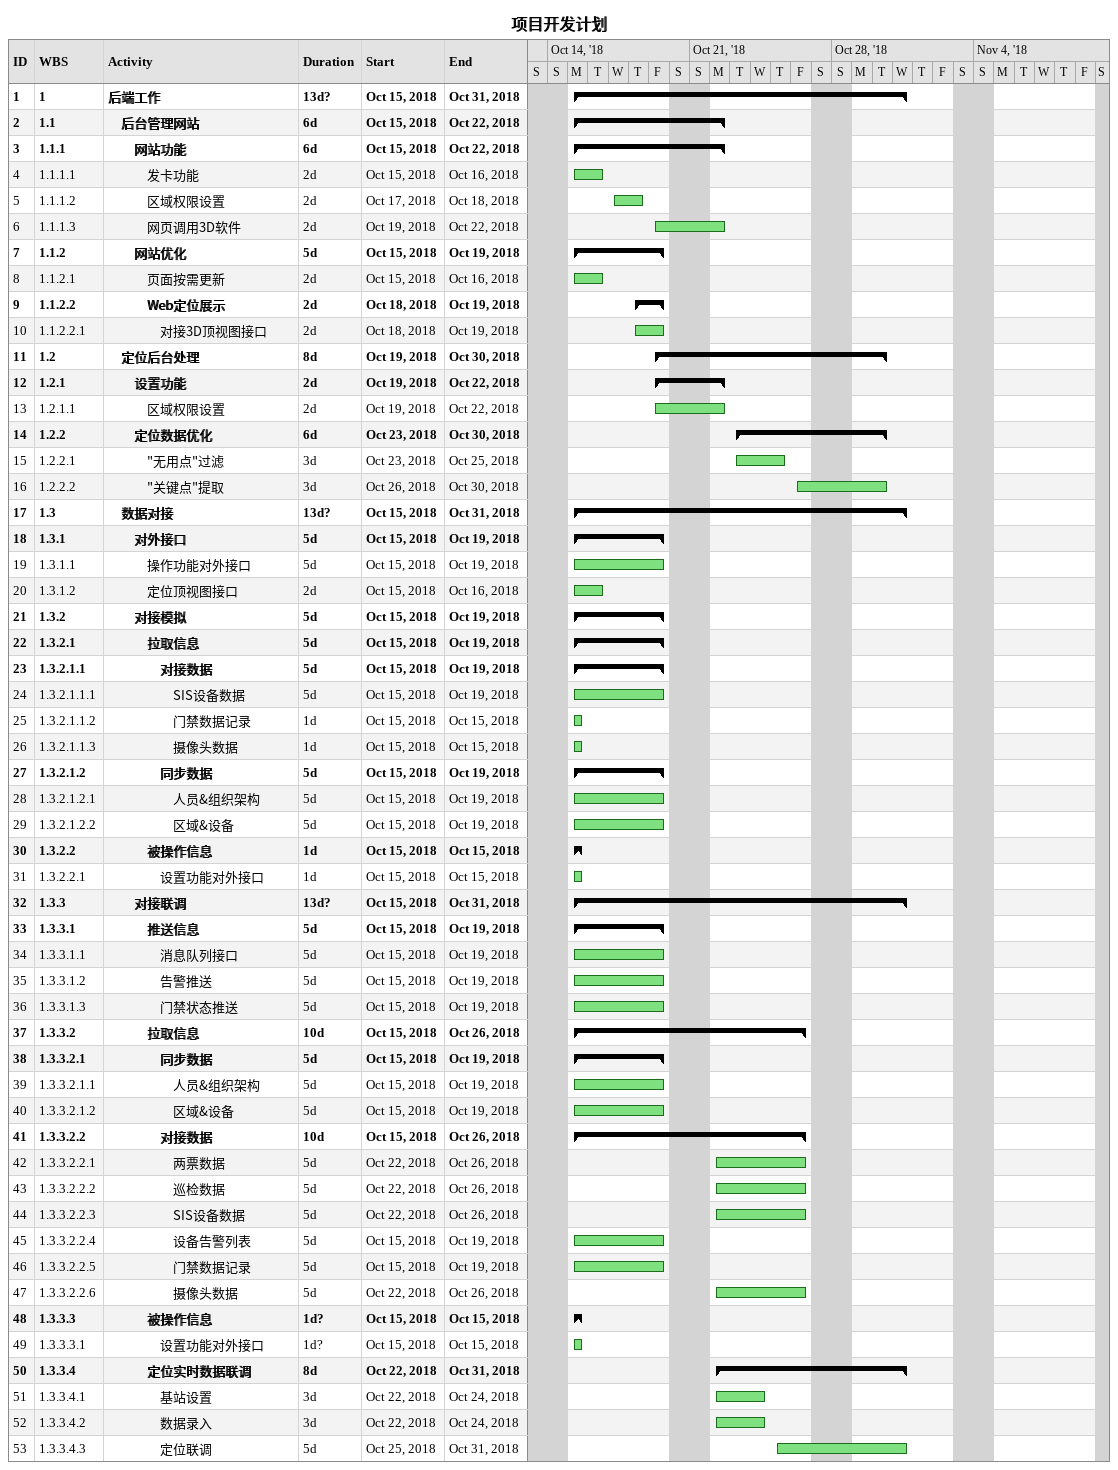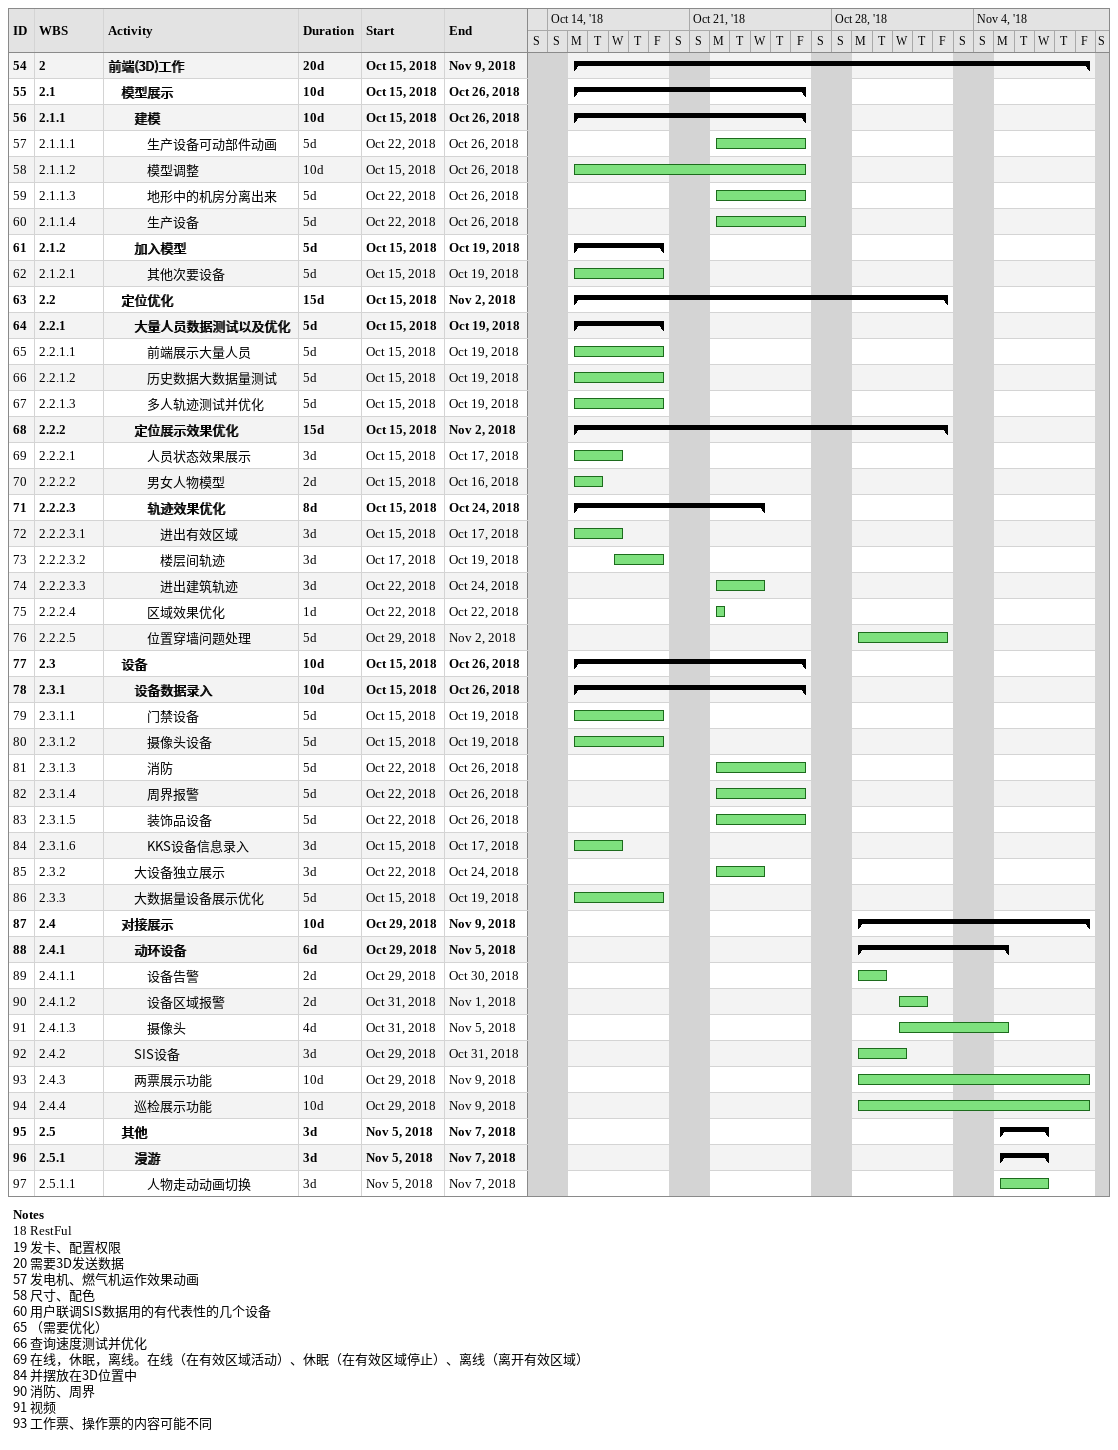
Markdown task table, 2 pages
项目开发计划

| ID | WBS | Task | Duration | Start | Finish |
|---|---|---|---|---|---|
| 1 | 1 | **后端工作** | 13d? | 2018-10-15 | 2018-10-31 |
| 2 | 1.1 | **后台管理网站** | 6d | 2018-10-15 | 2018-10-22 |
| 3 | 1.1.1 | **网站功能** | 6d | 2018-10-15 | 2018-10-22 |
| 4 | 1.1.1.1 | 发卡功能 | 2d | 2018-10-15 | 2018-10-16 |
| 5 | 1.1.1.2 | 区域权限设置 | 2d | 2018-10-17 | 2018-10-18 |
| 6 | 1.1.1.3 | 网页调用3D软件 | 2d | 2018-10-19 | 2018-10-22 |
| 7 | 1.1.2 | **网站优化** | 5d | 2018-10-15 | 2018-10-19 |
| 8 | 1.1.2.1 | 页面按需更新 | 2d | 2018-10-15 | 2018-10-16 |
| 9 | 1.1.2.2 | **Web定位展示** | 2d | 2018-10-18 | 2018-10-19 |
| 10 | 1.1.2.2.1 | 对接3D顶视图接口 | 2d | 2018-10-18 | 2018-10-19 |
| 11 | 1.2 | **定位后台处理** | 8d | 2018-10-19 | 2018-10-30 |
| 12 | 1.2.1 | **设置功能** | 2d | 2018-10-19 | 2018-10-22 |
| 13 | 1.2.1.1 | 区域权限设置 | 2d | 2018-10-19 | 2018-10-22 |
| 14 | 1.2.2 | **定位数据优化** | 6d | 2018-10-23 | 2018-10-30 |
| 15 | 1.2.2.1 | "无用点"过滤 | 3d | 2018-10-23 | 2018-10-25 |
| 16 | 1.2.2.2 | "关键点"提取 | 3d | 2018-10-26 | 2018-10-30 |
| 17 | 1.3 | **数据对接** | 13d? | 2018-10-15 | 2018-10-31 |
| 18 | 1.3.1 | **对外接口** | 5d | 2018-10-15 | 2018-10-19 |
| 19 | 1.3.1.1 | 操作功能对外接口 | 5d | 2018-10-15 | 2018-10-19 |
| 20 | 1.3.1.2 | 定位顶视图接口 | 2d | 2018-10-15 | 2018-10-16 |
| 21 | 1.3.2 | **对接模拟** | 5d | 2018-10-15 | 2018-10-19 |
| 22 | 1.3.2.1 | **拉取信息** | 5d | 2018-10-15 | 2018-10-19 |
| 23 | 1.3.2.1.1 | **对接数据** | 5d | 2018-10-15 | 2018-10-19 |
| 24 | 1.3.2.1.1.1 | SIS设备数据 | 5d | 2018-10-15 | 2018-10-19 |
| 25 | 1.3.2.1.1.2 | 门禁数据记录 | 1d | 2018-10-15 | 2018-10-15 |
| 26 | 1.3.2.1.1.3 | 摄像头数据 | 1d | 2018-10-15 | 2018-10-15 |
| 27 | 1.3.2.1.2 | **同步数据** | 5d | 2018-10-15 | 2018-10-19 |
| 28 | 1.3.2.1.2.1 | 人员&组织架构 | 5d | 2018-10-15 | 2018-10-19 |
| 29 | 1.3.2.1.2.2 | 区域&设备 | 5d | 2018-10-15 | 2018-10-19 |
| 30 | 1.3.2.2 | **被操作信息** | 1d | 2018-10-15 | 2018-10-15 |
| 31 | 1.3.2.2.1 | 设置功能对外接口 | 1d | 2018-10-15 | 2018-10-15 |
| 32 | 1.3.3 | **对接联调** | 13d? | 2018-10-15 | 2018-10-31 |
| 33 | 1.3.3.1 | **推送信息** | 5d | 2018-10-15 | 2018-10-19 |
| 34 | 1.3.3.1.1 | 消息队列接口 | 5d | 2018-10-15 | 2018-10-19 |
| 35 | 1.3.3.1.2 | 告警推送 | 5d | 2018-10-15 | 2018-10-19 |
| 36 | 1.3.3.1.3 | 门禁状态推送 | 5d | 2018-10-15 | 2018-10-19 |
| 37 | 1.3.3.2 | **拉取信息** | 10d | 2018-10-15 | 2018-10-26 |
| 38 | 1.3.3.2.1 | **同步数据** | 5d | 2018-10-15 | 2018-10-19 |
| 39 | 1.3.3.2.1.1 | 人员&组织架构 | 5d | 2018-10-15 | 2018-10-19 |
| 40 | 1.3.3.2.1.2 | 区域&设备 | 5d | 2018-10-15 | 2018-10-19 |
| 41 | 1.3.3.2.2 | **对接数据** | 10d | 2018-10-15 | 2018-10-26 |
| 42 | 1.3.3.2.2.1 | 两票数据 | 5d | 2018-10-22 | 2018-10-26 |
| 43 | 1.3.3.2.2.2 | 巡检数据 | 5d | 2018-10-22 | 2018-10-26 |
| 44 | 1.3.3.2.2.3 | SIS设备数据 | 5d | 2018-10-22 | 2018-10-26 |
| 45 | 1.3.3.2.2.4 | 设备告警列表 | 5d | 2018-10-15 | 2018-10-19 |
| 46 | 1.3.3.2.2.5 | 门禁数据记录 | 5d | 2018-10-15 | 2018-10-19 |
| 47 | 1.3.3.2.2.6 | 摄像头数据 | 5d | 2018-10-22 | 2018-10-26 |
| 48 | 1.3.3.3 | **被操作信息** | 1d? | 2018-10-15 | 2018-10-15 |
| 49 | 1.3.3.3.1 | 设置功能对外接口 | 1d? | 2018-10-15 | 2018-10-15 |
| 50 | 1.3.3.4 | **定位实时数据联调** | 8d | 2018-10-22 | 2018-10-31 |
| 51 | 1.3.3.4.1 | 基站设置 | 3d | 2018-10-22 | 2018-10-24 |
| 52 | 1.3.3.4.2 | 数据录入 | 3d | 2018-10-22 | 2018-10-24 |
| 53 | 1.3.3.4.3 | 定位联调 | 5d | 2018-10-25 | 2018-10-31 |
| 54 | 2 | **前端(3D)工作** | 20d | 2018-10-15 | 2018-11-09 |
| 55 | 2.1 | **模型展示** | 10d | 2018-10-15 | 2018-10-26 |
| 56 | 2.1.1 | **建模** | 10d | 2018-10-15 | 2018-10-26 |
| 57 | 2.1.1.1 | 生产设备可动部件动画 | 5d | 2018-10-22 | 2018-10-26 |
| 58 | 2.1.1.2 | 模型调整 | 10d | 2018-10-15 | 2018-10-26 |
| 59 | 2.1.1.3 | 地形中的机房分离出来 | 5d | 2018-10-22 | 2018-10-26 |
| 60 | 2.1.1.4 | 生产设备 | 5d | 2018-10-22 | 2018-10-26 |
| 61 | 2.1.2 | **加入模型** | 5d | 2018-10-15 | 2018-10-19 |
| 62 | 2.1.2.1 | 其他次要设备 | 5d | 2018-10-15 | 2018-10-19 |
| 63 | 2.2 | **定位优化** | 15d | 2018-10-15 | 2018-11-02 |
| 64 | 2.2.1 | **大量人员数据测试以及优化** | 5d | 2018-10-15 | 2018-10-19 |
| 65 | 2.2.1.1 | 前端展示大量人员 | 5d | 2018-10-15 | 2018-10-19 |
| 66 | 2.2.1.2 | 历史数据大数据量测试 | 5d | 2018-10-15 | 2018-10-19 |
| 67 | 2.2.1.3 | 多人轨迹测试并优化 | 5d | 2018-10-15 | 2018-10-19 |
| 68 | 2.2.2 | **定位展示效果优化** | 15d | 2018-10-15 | 2018-11-02 |
| 69 | 2.2.2.1 | 人员状态效果展示 | 3d | 2018-10-15 | 2018-10-17 |
| 70 | 2.2.2.2 | 男女人物模型 | 2d | 2018-10-15 | 2018-10-16 |
| 71 | 2.2.2.3 | **轨迹效果优化** | 8d | 2018-10-15 | 2018-10-24 |
| 72 | 2.2.2.3.1 | 进出有效区域 | 3d | 2018-10-15 | 2018-10-17 |
| 73 | 2.2.2.3.2 | 楼层间轨迹 | 3d | 2018-10-17 | 2018-10-19 |
| 74 | 2.2.2.3.3 | 进出建筑轨迹 | 3d | 2018-10-22 | 2018-10-24 |
| 75 | 2.2.2.4 | 区域效果优化 | 1d | 2018-10-22 | 2018-10-22 |
| 76 | 2.2.2.5 | 位置穿墙问题处理 | 5d | 2018-10-29 | 2018-11-02 |
| 77 | 2.3 | **设备** | 10d | 2018-10-15 | 2018-10-26 |
| 78 | 2.3.1 | **设备数据录入** | 10d | 2018-10-15 | 2018-10-26 |
| 79 | 2.3.1.1 | 门禁设备 | 5d | 2018-10-15 | 2018-10-19 |
| 80 | 2.3.1.2 | 摄像头设备 | 5d | 2018-10-15 | 2018-10-19 |
| 81 | 2.3.1.3 | 消防 | 5d | 2018-10-22 | 2018-10-26 |
| 82 | 2.3.1.4 | 周界报警 | 5d | 2018-10-22 | 2018-10-26 |
| 83 | 2.3.1.5 | 装饰品设备 | 5d | 2018-10-22 | 2018-10-26 |
| 84 | 2.3.1.6 | KKS设备信息录入 | 3d | 2018-10-15 | 2018-10-17 |
| 85 | 2.3.2 | 大设备独立展示 | 3d | 2018-10-22 | 2018-10-24 |
| 86 | 2.3.3 | 大数据量设备展示优化 | 5d | 2018-10-15 | 2018-10-19 |
| 87 | 2.4 | **对接展示** | 10d | 2018-10-29 | 2018-11-09 |
| 88 | 2.4.1 | **动环设备** | 6d | 2018-10-29 | 2018-11-05 |
| 89 | 2.4.1.1 | 设备告警 | 2d | 2018-10-29 | 2018-10-30 |
| 90 | 2.4.1.2 | 设备区域报警 | 2d | 2018-10-31 | 2018-11-01 |
| 91 | 2.4.1.3 | 摄像头 | 4d | 2018-10-31 | 2018-11-05 |
| 92 | 2.4.2 | SIS设备 | 3d | 2018-10-29 | 2018-10-31 |
| 93 | 2.4.3 | 两票展示功能 | 10d | 2018-10-29 | 2018-11-09 |
| 94 | 2.4.4 | 巡检展示功能 | 10d | 2018-10-29 | 2018-11-09 |
| 95 | 2.5 | **其他** | 3d | 2018-11-05 | 2018-11-07 |
| 96 | 2.5.1 | **漫游** | 3d | 2018-11-05 | 2018-11-07 |
| 97 | 2.5.1.1 | 人物走动动画切换 | 3d | 2018-11-05 | 2018-11-07 |

Notes
- 18: RestFul
- 19: 发卡、配置权限
- 20: 需要3D发送数据
- 57: 发电机、燃气机 运作效果动画
- 58: 尺寸、配色
- 60: 用户联调SIS数据用的有代表性的几个设备
- 65: （需要优化）
- 66: 查询速度测试并优化
- 69: 在线，休眠，离线。在线（在有效区域活动）、休眠（在有效区域停止）、离线（离开有效区域）
- 84: 并摆放在3D位置中
- 90: 消防、周界
- 91: 视频
- 93: 工作票、操作票的内容可能不同
